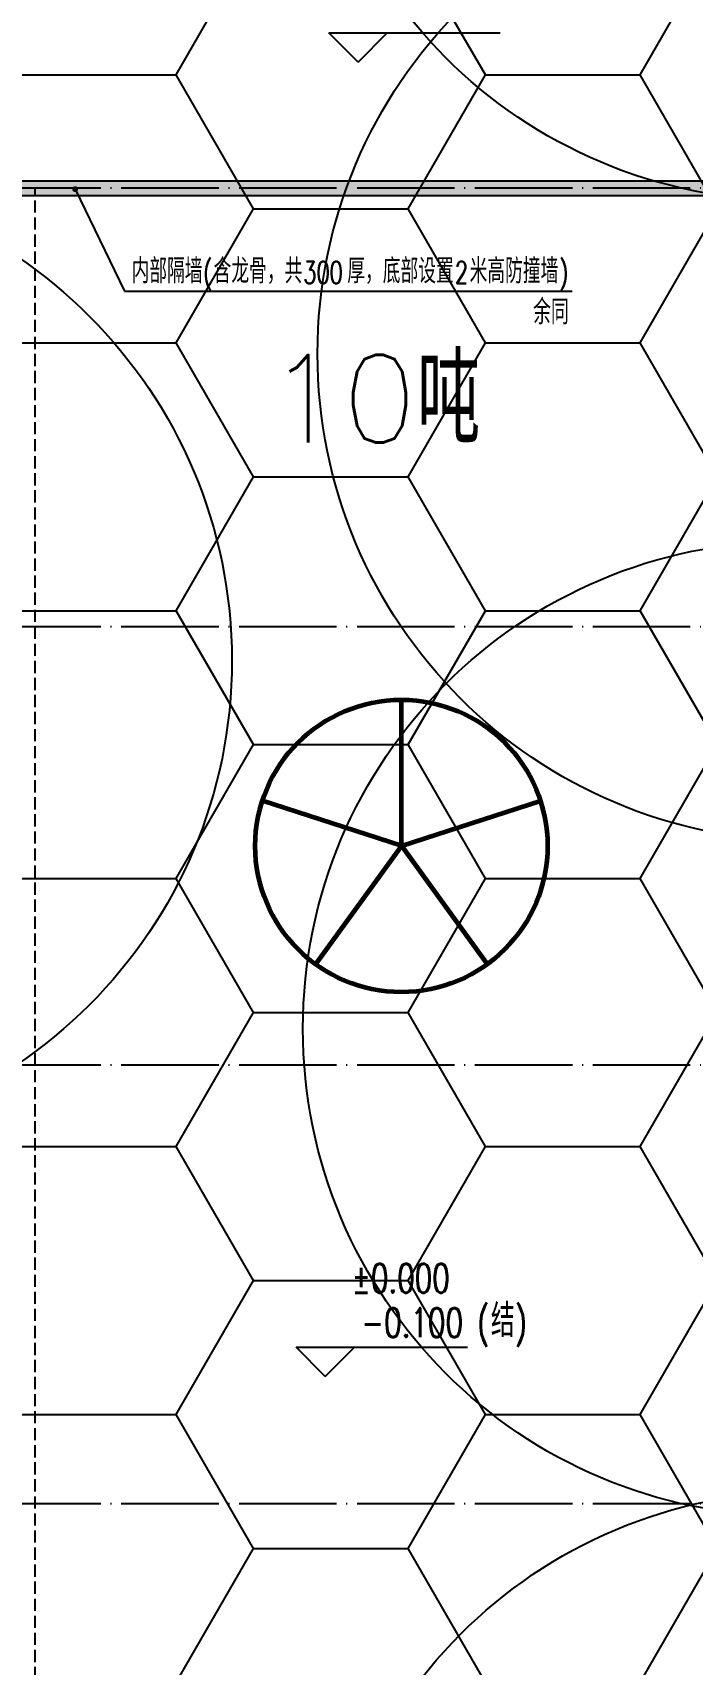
# Model space of a CAD drawing. Extents: x -821772 to -21949, y 506164 to 1049594.
# Drawn here: x -242653 to -229111, y 756522 to 790014 of the extents above; entities that cross this region are included whole.
import ezdxf
from ezdxf.xclip import XClip

# ---------------------------------------------------------------- set-up
doc = ezdxf.new("R2010")
doc.units = 0
doc.header["$LTSCALE"] = 1000
doc.header["$MEASUREMENT"] = 0
doc.header["$XCLIPFRAME"] = 2
doc.linetypes.add('10平面20250807_t3$0$DASH', pattern=[0.35, 0.25, -0.1])
doc.linetypes.add('10平面20250807_t3$0$DOTE', pattern=[2.42, 2, -0.2, 0.02, -0.2])
for name, color, linetype in [('10平面20250807_t3$0$A-AXIS-DOTE', 8, '10平面20250807_t3$0$DOTE'), ('10平面20250807_t3$0$A-AXIS-DP', 8, 'Continuous'), ('10平面20250807_t3$0$A-HATCH-2', 8, 'Continuous'), ('10平面20250807_t3$0$A-LIN-V', 8, 'Continuous'), ('10平面20250807_t3$0$AS-WALL', 8, 'Continuous'), ('10平面20250807_t3$0$DIM_SYMB', 8, 'Continuous'), ('10平面20250807_t3$0$PUB_HATCH', 8, 'Continuous'), ('10平面20250807_t3$0$PUB_TEXT', 8, 'Continuous'), ('10平面20250807_t3$0$SB_ZF消火栓', 10, 'Continuous'), ('10平面20250807_t3$0$建-标高', 8, 'Continuous'), ('PUB_HATCH', 8, 'Continuous')]:
    doc.layers.add(name, color=color, linetype=linetype)
doc.styles.add('10平面20250807_t3$0$_TCH_DIM', font='SIMPLEX', dxfattribs={"bigfont": 'GBCBIG'})
doc.styles.add('10平面20250807_t3$0$A-STANDARD', font='SIMPLEX', dxfattribs={"bigfont": 'GBCBIG'})

# ---------------------------------------------------------------- blocks, each defined once
blk = doc.blocks.new('10平面20250807_t3$0$dote')
at = {"layer": '10平面20250807_t3$0$A-AXIS-DOTE'}
for p, q in [((76282.2, -18000), (-41310, -18000)), ((76282.2, -27000), (-41310, -27000)), ((76282.2, -36000), (-41310, -36000)), ((76282.2, -45000), (-41310, -45000))]:
    blk.add_line(p, q, dxfattribs=at)
blk = doc.blocks.new('10平面20250807_t3$0$G$C1A8DA1F8')
at = {"color": 2, "style": '10平面20250807_t3$0$A-STANDARD'}
blk.add_text('10吨', height=1800, dxfattribs=at).set_placement((-2536, -801))
blk = doc.blocks.new('10平面20250807_t3$0$3243243')
at = {"layer": '10平面20250807_t3$0$A-HATCH-2', "linetype": '10平面20250807_t3$0$DASH'}
blk.add_line((-242604.2, 741520), (-242604.2, 786820), dxfattribs=at)
blk = doc.blocks.new('10平面20250807_t3$0$w4324324')
at = {"layer": '10平面20250807_t3$0$A-HATCH-2', "lineweight": 60}
for q in [(-1694760, 686605), (-1697614, 684532), (-1691907, 684532), (-1696524, 681178), (-1692997, 681178)]:
    blk.add_line((-1694760, 683605), q, dxfattribs=at)
blk.add_circle((-1694760, 683605), 3000, dxfattribs=at)
blk = doc.blocks.new('10平面20250807_t3$0$w423432')
at = {"layer": '10平面20250807_t3$0$A-LIN-V'}
blk.add_blockref('10平面20250807_t3$0$w4324324', (-65880, -49500), dxfattribs=at)
blk = doc.blocks.new('10平面20250807_t3$0$A$C5D961328')
at = {"layer": '10平面20250807_t3$0$SB_ZF消火栓'}
blk.add_hatch(color=256, dxfattribs=at).paths.add_polyline_path([(0, 40), (700, 40), (700, 240)])
at = {"layer": '10平面20250807_t3$0$A-LIN-V', "ltscale": 500}
blk.add_circle((350, 40), 10001, dxfattribs=at)
at = {"layer": '10平面20250807_t3$0$SB_ZF消火栓'}
for p, q in [((700, 240), (0, 240)), ((0, 240), (0, 40)), ((700, 240), (0, 40)), ((0, 40), (700, 40)), ((700, 240), (700, 40))]:
    blk.add_line(p, q, dxfattribs=at)
at = {"layer": '10平面20250807_t3$0$SB_ZF消火栓', "color": 1}
blk.add_circle((140, 140), 32.5, dxfattribs=at)
blk = doc.blocks.new('10平面20250807_t3$0$234243242332')
at = {"layer": '10平面20250807_t3$0$SB_ZF消火栓'}
for p, rotation in [((-227064, 796224, -3000), 90), ((-226844, 783774), 270), ((-248494, 777471), 252.0237134181472), ((-227064, 769220), 90), ((-226838, 750420), 270)]:
    blk.add_blockref('10平面20250807_t3$0$A$C5D961328', p, dxfattribs=dict(at, rotation=rotation))
blk = doc.blocks.new('10平面20250807_t3')
at = {"layer": '10平面20250807_t3$0$PUB_HATCH'}
h = blk.add_hatch(dxfattribs=at)
h.set_pattern_fill('石膏板', color=256, scale=30, style=0)
h.set_pattern_definition([(45, (25.49, 21.51), (-75.000002, 75.000002), [24, -82.06602]), (135, (192.46, 21.51), (-75.000002, -75.000002), [24, -82.06602])])
h.paths.add_polyline_path([(-245580, 786970), (-245677.3, 786670), (-227254.2, 786670), (-227254.2, 786970)])
at = {"layer": '10平面20250807_t3$0$AS-WALL'}
for p, q in [((-245580, 786970), (-227254.2, 786970)), ((-245677.3, 786670), (-227254.2, 786670))]:
    blk.add_line(p, q, dxfattribs=at)
at = {"layer": '10平面20250807_t3$0$DIM_SYMB'}
for p, q in [((-241780, 786800), (-240770, 784710)), ((-241780, 786800), (-240770, 784710)), ((-240770, 784710), (-231578.9, 784710))]:
    blk.add_line(p, q, dxfattribs=at)
at = {"layer": '10平面20250807_t3$0$DIM_SYMB', "const_width": 60}
blk.add_lwpolyline([(-241793.1, 786827, 1), (-241766.9, 786773, 1)], format="xyb", close=True, dxfattribs=at)
blk.add_lwpolyline([(-241793.1, 786827, 1), (-241766.9, 786773, 1)], format="xyb", close=True, dxfattribs=at)
at = {"layer": '10平面20250807_t3$0$建-标高'}
for p, q in [((-235973.7, 789407.5), (-236573.7, 790007.5)), ((-236573.7, 790007.5), (-233053.7, 790007.5)), ((-235973.7, 789407.5), (-235373.7, 790007.5)), ((-236646.4, 762430), (-237246.4, 763030)), ((-237246.4, 763030), (-233726.4, 763030)), ((-236646.4, 762430), (-236046.4, 763030))]:
    blk.add_line(p, q, dxfattribs=at)
blk.add_blockref('10平面20250807_t3$0$G$C1A8DA1F8', (-235310, 782400))
at = {"layer": '10平面20250807_t3$0$A-AXIS-DP'}
blk.add_blockref('10平面20250807_t3$0$3243243', (0, 0), dxfattribs=at)
at = {"layer": '10平面20250807_t3$0$A-LIN-V'}
blk.add_blockref('10平面20250807_t3$0$w423432', (1525556.2, 139215), dxfattribs=at)
at = {"layer": '10平面20250807_t3$0$AS-WALL'}
blk.add_blockref('10平面20250807_t3$0$dote', (-220736.4, 804820), dxfattribs=at)
at = {"layer": '10平面20250807_t3$0$SB_ZF消火栓', "linetype": 'Continuous'}
blk.add_blockref('10平面20250807_t3$0$234243242332', (0, 0), dxfattribs=at)
at = {"layer": '10平面20250807_t3$0$PUB_TEXT'}
for s, height, style, p in [('内部隔墙', 506.38, '10平面20250807_t3$0$_TCH_DIM', (-240623.8, 784867.5)), ('含龙骨，共', 506.38, '10平面20250807_t3$0$_TCH_DIM', (-238939.3, 784867.5)), ('厚，底部设置', 506.38, '10平面20250807_t3$0$_TCH_DIM', (-236196.2, 784867.5)), ('米高防撞墙', 506.38, '10平面20250807_t3$0$_TCH_DIM', (-233684.5, 784867.5)), ('余同', 506.38, '10平面20250807_t3$0$_TCH_DIM', (-232378.7, 784027.5)), ('结', 675.2, '10平面20250807_t3$0$A-STANDARD', (-233246.4, 763240))]:
    blk.add_text(s, height=height, dxfattribs=dict(at, style=style)).set_placement(p)
at = {"layer": '10平面20250807_t3$0$PUB_TEXT', "width": 0.705882}
for s, height, style, p in [('(', 446.2, '10平面20250807_t3$0$_TCH_DIM', (-239149.3, 784867.5)), (')', 446.2, '10平面20250807_t3$0$_TCH_DIM', (-231841.4, 784867.5)), ('300', 446.25, '10平面20250807_t3$0$_TCH_DIM', (-237096.2, 784867.5)), ('2', 446.2, '10平面20250807_t3$0$_TCH_DIM', (-233984.5, 784867.5)), ('%%P0.000', 595, '10平面20250807_t3$0$A-STANDARD', (-236106.4, 764150)), ('-0.100', 595, '10平面20250807_t3$0$A-STANDARD', (-235906.4, 763240)), ('(', 595, '10平面20250807_t3$0$A-STANDARD', (-233526.4, 763240)), (')', 595, '10平面20250807_t3$0$A-STANDARD', (-232754.9, 763240))]:
    blk.add_text(s, height=height, dxfattribs=dict(at, style=style)).set_placement(p)

msp = doc.modelspace()

# ---------------------------------------------------------------- block references
at = {"ltscale": 100}
ref = msp.add_blockref('10平面20250807_t3', (0, 0), dxfattribs=at)
XClip(ref).set_block_clipping_path([(-386212.6353242097, 506163.79756496), (-21948.7593967821, 884998.2285294847)])

# ---------------------------------------------------------------- next in the draw order: hatches: boundary and pattern name
at = {"layer": 'PUB_HATCH', "ltscale": 5000}
h = msp.add_hatch(dxfattribs=at)
h.set_pattern_fill('HONEY', color=8, scale=2000)
h.set_pattern_definition([(0, (0, 0), (4762.5, 2749.63), [3175, -6350]), (120, (0, 0), (-4762.499, 2749.631), [3175, -6350]), (60, (0, 0), (0.0006, 5499.261), [-6350, 3175])])
h.paths.add_polyline_path([(-148304.2, 741220), (-148304.2, 741720), (-149704.2, 741720), (-149704.2, 741220), (-164804.2, 741220), (-164804.2, 741720), (-166204.2, 741720), (-166204.2, 741220), (-181304.2, 741220), (-181304.2, 741720), (-182704.2, 741720), (-182704.2, 741220), (-197804.2, 741220), (-197804.2, 741720), (-199204.2, 741720), (-199204.2, 741220), (-214304.2, 741220), (-214304.2, 741720), (-215704.2, 741720), (-215704.2, 741220), (-254554.2, 741220), (-254554.2, 760283.3), (-231116.1, 832520), (-215704.2, 832520), (-215704.2, 832020), (-214304.2, 832020), (-214304.2, 832520), (-182704.2, 832520), (-182704.2, 832020), (-181304.2, 832020), (-181304.2, 832520), (-157104.2, 832520), (-157104.2, 832020), (-155704.2, 832020), (-155704.2, 832520), (-143954.2, 832520), (-143954.2, 741220)])

doc.saveas('drawing.dxf')
